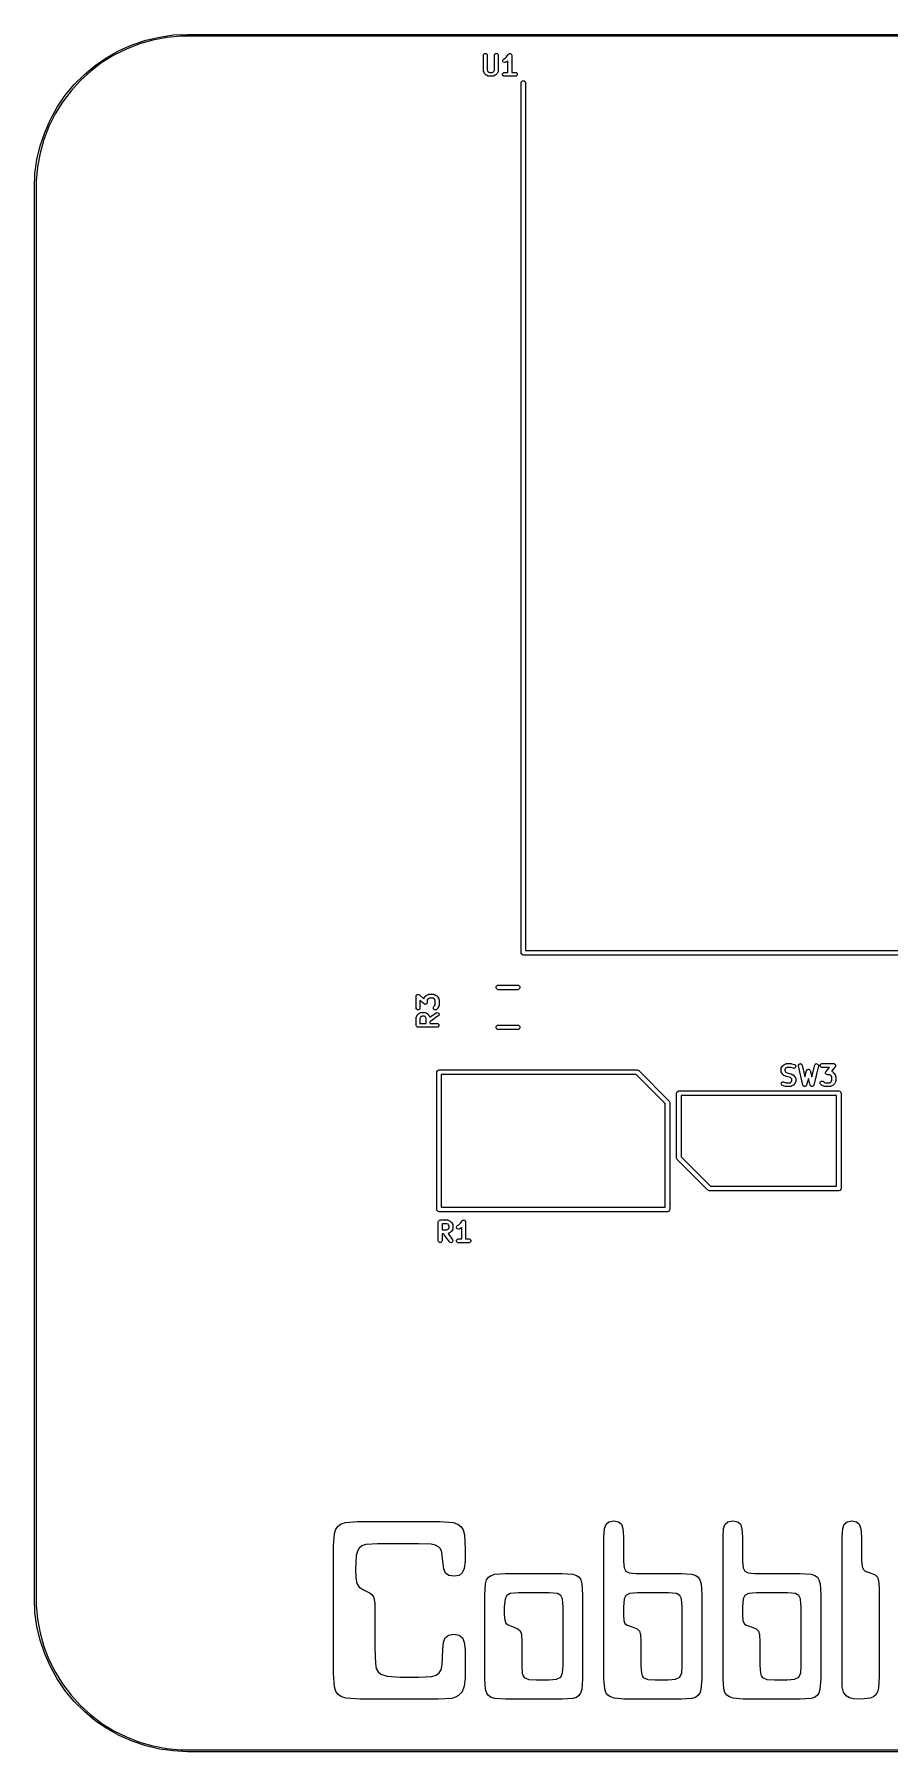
# Model space of a CAD drawing. Header units: inches. Extents: x 0.47 to 2.28, y -2.25 to -0.47.
# Drawn here: x 0.471 to 1.356, y -2.245 to -0.471 of the extents above; entities that cross this region are included whole.
import ezdxf

# ---------------------------------------------------------------- set-up
doc = ezdxf.new("R2010")
doc.units = ezdxf.units.IN
doc.header["$MEASUREMENT"] = 0
doc.layers.add('F.Silkscreen', color=41, linetype='CONTINUOUS', true_color=0xf2eda1)

msp = doc.modelspace()

# ---------------------------------------------------------------- linework, layer by layer
at = {"layer": 'F.Silkscreen', "linetype": 'CONTINUOUS'}
for p, q in [((0.5727, -0.4822), (0.5866, -0.4775)), ((0.5941, -0.4774), (0.5801, -0.4814)), ((0.5866, -0.4775), (0.6008, -0.4742)), ((0.6083, -0.4748), (0.5941, -0.4774)), ((0.6008, -0.4742), (0.6153, -0.4721)), ((0.6227, -0.4734), (0.6083, -0.4748)), ((0.6153, -0.4721), (0.6299, -0.4715)), ((0.6299, -0.4734), (0.6227, -0.4734)), ((0.6299, -0.4715), (2.126, -0.4715)), ((2.126, -0.4734), (0.6299, -0.4734)), ((0.5344, -0.5035), (0.5465, -0.4952)), ((0.5537, -0.4931), (0.5414, -0.5007)), ((0.5465, -0.4952), (0.5593, -0.4881)), ((0.5666, -0.4866), (0.5537, -0.4931)), ((0.5593, -0.4881), (0.5727, -0.4822)), ((0.5801, -0.4814), (0.5666, -0.4866)), ((0.9358, -0.4932), (0.9359, -0.4924)), ((0.9358, -0.5091), (0.9358, -0.4932)), ((0.9359, -0.4924), (0.937, -0.4913)), ((0.937, -0.4913), (0.9385, -0.4913)), ((0.9385, -0.4913), (0.9396, -0.4924)), ((0.9396, -0.4924), (0.9397, -0.4932)), ((0.9397, -0.4932), (0.9397, -0.5086)), ((0.947, -0.4932), (0.9472, -0.4924)), ((0.947, -0.5086), (0.947, -0.4932)), ((0.9472, -0.4924), (0.9483, -0.4913)), ((0.9483, -0.4913), (0.9498, -0.4913)), ((0.9498, -0.4913), (0.9508, -0.4924)), ((0.9508, -0.4924), (0.951, -0.4932)), ((0.951, -0.4932), (0.951, -0.5091)), ((0.9566, -0.497), (0.9582, -0.4962)), ((0.9582, -0.4962), (0.9597, -0.4947)), ((0.9597, -0.4947), (0.9614, -0.4921)), ((0.9614, -0.4921), (0.962, -0.4915)), ((0.962, -0.4915), (0.9622, -0.4915)), ((0.9622, -0.4915), (0.9623, -0.4913)), ((0.9623, -0.4913), (0.9629, -0.4913)), ((0.9629, -0.4913), (0.9634, -0.4912)), ((0.9634, -0.4912), (0.9636, -0.4913)), ((0.9636, -0.4913), (0.9638, -0.4913)), ((0.9638, -0.4913), (0.9642, -0.4917)), ((0.9642, -0.4917), (0.9647, -0.4921)), ((0.9647, -0.4921), (0.9647, -0.4923)), ((0.9647, -0.4923), (0.9649, -0.4924)), ((0.9649, -0.4924), (0.965, -0.4932)), ((0.965, -0.4932), (0.965, -0.5109)), ((0.5128, -0.5232), (0.5232, -0.5128)), ((0.5298, -0.5094), (0.5191, -0.5191)), ((0.5232, -0.5128), (0.5344, -0.5035)), ((0.5414, -0.5007), (0.5298, -0.5094)), ((0.9358, -0.5092), (0.9358, -0.5091)), ((0.9359, -0.5095), (0.9358, -0.5092)), ((0.9358, -0.5092), (0.9358, -0.5092)), ((0.9359, -0.5098), (0.9359, -0.5095)), ((0.936, -0.5099), (0.9359, -0.5098)), ((0.936, -0.51), (0.936, -0.5099)), ((0.9369, -0.5118), (0.936, -0.51)), ((0.9371, -0.5121), (0.9369, -0.5118)), ((0.9373, -0.5124), (0.9371, -0.5121)), ((0.9382, -0.5133), (0.9373, -0.5124)), ((0.9385, -0.5135), (0.9382, -0.5133)), ((0.9388, -0.5137), (0.9385, -0.5135)), ((0.9406, -0.5146), (0.9388, -0.5137)), ((0.9397, -0.5086), (0.9403, -0.5098)), ((0.9403, -0.5098), (0.9408, -0.5103)), ((0.9408, -0.5103), (0.942, -0.5109)), ((0.942, -0.5109), (0.9448, -0.5109)), ((0.9448, -0.5109), (0.946, -0.5103)), ((0.946, -0.5103), (0.9465, -0.5098)), ((0.948, -0.5137), (0.9461, -0.5146)), ((0.9465, -0.5098), (0.947, -0.5086)), ((0.9483, -0.5135), (0.948, -0.5137)), ((0.9485, -0.5133), (0.9483, -0.5135)), ((0.9495, -0.5124), (0.9485, -0.5133)), ((0.9496, -0.5121), (0.9495, -0.5124)), ((0.9498, -0.5118), (0.9496, -0.5121)), ((0.9508, -0.51), (0.9498, -0.5118)), ((0.9509, -0.5095), (0.9508, -0.5098)), ((0.9508, -0.5098), (0.9508, -0.5099)), ((0.9508, -0.5099), (0.9508, -0.51)), ((0.951, -0.5092), (0.9509, -0.5095)), ((0.951, -0.5091), (0.951, -0.5092)), ((0.951, -0.5092), (0.951, -0.5092)), ((0.9555, -0.4989), (0.956, -0.4975)), ((0.9562, -0.5003), (0.9555, -0.4989)), ((0.9556, -0.5121), (0.9567, -0.511)), ((0.9556, -0.5136), (0.9556, -0.5121)), ((0.9567, -0.5147), (0.9556, -0.5136)), ((0.956, -0.4975), (0.9566, -0.497)), ((0.9576, -0.5007), (0.9562, -0.5003)), ((0.9567, -0.511), (0.9574, -0.5109)), ((0.9574, -0.5109), (0.9611, -0.5109)), ((0.9583, -0.5005), (0.9576, -0.5007)), ((0.9602, -0.4996), (0.9583, -0.5005)), ((0.9604, -0.4994), (0.9602, -0.4996)), ((0.9607, -0.4992), (0.9604, -0.4994)), ((0.9611, -0.4988), (0.9607, -0.4992)), ((0.9611, -0.5109), (0.9611, -0.4988)), ((0.965, -0.5109), (0.9687, -0.5109)), ((0.9687, -0.5109), (0.9694, -0.511)), ((0.9694, -0.511), (0.9705, -0.5121)), ((0.9705, -0.5136), (0.9694, -0.5147)), ((0.9705, -0.5121), (0.9705, -0.5136)), ((0.5094, -0.5298), (0.5007, -0.5414)), ((0.5035, -0.5344), (0.5128, -0.5232)), ((0.5191, -0.5191), (0.5094, -0.5298)), ((0.9407, -0.5146), (0.9406, -0.5146)), ((0.9408, -0.5147), (0.9407, -0.5146)), ((0.9411, -0.5147), (0.9408, -0.5147)), ((0.9414, -0.5148), (0.9411, -0.5147)), ((0.9415, -0.5148), (0.9414, -0.5148)), ((0.9414, -0.5148), (0.9414, -0.5148)), ((0.9453, -0.5148), (0.9415, -0.5148)), ((0.9454, -0.5148), (0.9453, -0.5148)), ((0.9457, -0.5147), (0.9454, -0.5148)), ((0.9454, -0.5148), (0.9454, -0.5148)), ((0.946, -0.5147), (0.9457, -0.5147)), ((0.9461, -0.5146), (0.946, -0.5146)), ((0.946, -0.5146), (0.946, -0.5147)), ((0.9574, -0.5148), (0.9567, -0.5147)), ((0.9687, -0.5148), (0.9574, -0.5148)), ((0.9694, -0.5147), (0.9687, -0.5148)), ((0.9746, -0.5217), (0.9747, -0.5207)), ((0.9746, -1.4201), (0.9746, -0.5217)), ((0.9747, -0.5207), (0.976, -0.5195)), ((0.976, -0.5195), (0.9778, -0.5195)), ((0.9778, -0.5195), (0.9791, -0.5207)), ((0.9791, -0.5207), (0.9793, -0.5217)), ((0.9793, -0.5217), (0.9793, -1.4177)), ((0.4881, -0.5593), (0.4952, -0.5465)), ((0.5007, -0.5414), (0.4931, -0.5537)), ((0.4952, -0.5465), (0.5035, -0.5344)), ((0.4866, -0.5666), (0.4814, -0.5801)), ((0.4822, -0.5727), (0.4881, -0.5593)), ((0.4931, -0.5537), (0.4866, -0.5666)), ((0.4814, -0.5801), (0.4774, -0.5941)), ((0.4775, -0.5866), (0.4822, -0.5727)), ((0.4721, -0.6153), (0.4742, -0.6008)), ((0.4742, -0.6008), (0.4775, -0.5866)), ((0.4774, -0.5941), (0.4748, -0.6083)), ((0.4715, -0.6299), (0.4721, -0.6153)), ((0.4748, -0.6083), (0.4734, -0.6227)), ((0.4715, -2.0866), (0.4715, -0.6299)), ((0.4734, -0.6227), (0.4734, -0.6299)), ((0.4734, -0.6299), (0.4734, -2.0866)), ((0.9793, -1.4177), (1.7009, -1.4177)), ((0.9747, -1.421), (0.9746, -1.4201)), ((0.976, -1.4223), (0.9747, -1.421)), ((0.9769, -1.4224), (0.976, -1.4223)), ((1.7033, -1.4224), (0.9769, -1.4224)), ((0.9489, -1.4549), (0.9502, -1.4536)), ((0.9502, -1.4536), (0.9511, -1.4534)), ((0.9511, -1.4534), (0.9712, -1.4534)), ((0.9712, -1.4534), (0.9721, -1.4536)), ((0.9721, -1.4536), (0.9733, -1.4549)), ((0.8662, -1.4648), (0.8663, -1.4643)), ((0.8662, -1.477), (0.8662, -1.4648)), ((0.8663, -1.4641), (0.8668, -1.4636)), ((0.8663, -1.4642), (0.8663, -1.4641)), ((0.8663, -1.4643), (0.8663, -1.4642)), ((0.8663, -1.4642), (0.8663, -1.4642)), ((0.8668, -1.4636), (0.8673, -1.4631)), ((0.8673, -1.4631), (0.8674, -1.4631)), ((0.8674, -1.4631), (0.8674, -1.463)), ((0.8674, -1.463), (0.8681, -1.463)), ((0.8681, -1.463), (0.8688, -1.463)), ((0.8688, -1.463), (0.8689, -1.463)), ((0.8689, -1.463), (0.8689, -1.463)), ((0.8689, -1.463), (0.869, -1.4631)), ((0.869, -1.4631), (0.8695, -1.4634)), ((0.8695, -1.4634), (0.8741, -1.4674)), ((0.8744, -1.4729), (0.8701, -1.4692)), ((0.8701, -1.4692), (0.8701, -1.477)), ((0.8741, -1.4674), (0.8748, -1.4658)), ((0.8748, -1.4658), (0.875, -1.4656)), ((0.875, -1.4656), (0.8752, -1.4653)), ((0.8752, -1.4653), (0.8761, -1.4644)), ((0.8761, -1.4644), (0.8764, -1.4642)), ((0.8764, -1.4642), (0.8766, -1.464)), ((0.8766, -1.464), (0.8785, -1.4631)), ((0.8776, -1.4714), (0.8775, -1.472)), ((0.8775, -1.472), (0.8775, -1.472)), ((0.8775, -1.472), (0.8775, -1.4721)), ((0.8775, -1.4721), (0.8775, -1.4722)), ((0.8782, -1.4679), (0.8776, -1.4691)), ((0.8776, -1.4691), (0.8776, -1.4714)), ((0.8787, -1.4674), (0.8782, -1.4679)), ((0.8785, -1.4631), (0.8786, -1.4631)), ((0.8786, -1.4631), (0.8786, -1.463)), ((0.8786, -1.463), (0.879, -1.463)), ((0.8799, -1.4668), (0.8787, -1.4674)), ((0.879, -1.463), (0.8793, -1.4629)), ((0.8793, -1.4629), (0.8793, -1.4629)), ((0.8793, -1.4629), (0.8794, -1.4629)), ((0.8794, -1.4629), (0.8841, -1.4629)), ((0.8836, -1.4668), (0.8799, -1.4668)), ((0.8848, -1.4674), (0.8836, -1.4668)), ((0.8841, -1.4629), (0.8842, -1.4629)), ((0.8842, -1.4629), (0.8842, -1.4629)), ((0.8842, -1.4629), (0.8845, -1.463)), ((0.8845, -1.463), (0.8848, -1.463)), ((0.8848, -1.463), (0.8849, -1.4631)), ((0.8853, -1.4679), (0.8848, -1.4674)), ((0.8849, -1.4631), (0.885, -1.4631)), ((0.885, -1.4631), (0.8868, -1.464)), ((0.8859, -1.4691), (0.8853, -1.4679)), ((0.8859, -1.4738), (0.8859, -1.4691)), ((0.8868, -1.464), (0.8871, -1.4642)), ((0.8871, -1.4642), (0.8874, -1.4644)), ((0.8874, -1.4644), (0.8883, -1.4653)), ((0.8883, -1.4653), (0.8885, -1.4656)), ((0.8885, -1.4656), (0.8887, -1.4658)), ((0.8887, -1.4658), (0.8896, -1.4677)), ((0.8896, -1.4677), (0.8896, -1.4678)), ((0.8896, -1.4678), (0.8897, -1.4678)), ((0.8897, -1.4678), (0.8897, -1.4682)), ((0.8897, -1.4682), (0.8898, -1.4685)), ((0.8898, -1.4685), (0.8898, -1.4685)), ((0.8898, -1.4685), (0.8898, -1.4686)), ((0.8898, -1.4686), (0.8898, -1.4742)), ((0.9489, -1.4567), (0.9489, -1.4549)), ((0.9502, -1.458), (0.9489, -1.4567)), ((0.9511, -1.4582), (0.9502, -1.458)), ((0.9712, -1.4582), (0.9511, -1.4582)), ((0.9721, -1.458), (0.9712, -1.4582)), ((0.9733, -1.4567), (0.9721, -1.458)), ((0.9733, -1.4549), (0.9733, -1.4567)), ((0.8663, -1.4778), (0.8662, -1.477)), ((0.8662, -1.4872), (0.8663, -1.4869)), ((0.8662, -1.4873), (0.8662, -1.4872)), ((0.8662, -1.4872), (0.8662, -1.4872)), ((0.8662, -1.4948), (0.8662, -1.4873)), ((0.8674, -1.4789), (0.8663, -1.4778)), ((0.8663, -1.4869), (0.8663, -1.4866)), ((0.8663, -1.4866), (0.8664, -1.4866)), ((0.8664, -1.4865), (0.8673, -1.4846)), ((0.8664, -1.4866), (0.8664, -1.4865)), ((0.8673, -1.4846), (0.8675, -1.4843)), ((0.8689, -1.4789), (0.8674, -1.4789)), ((0.8675, -1.4843), (0.8677, -1.4841)), ((0.8677, -1.4841), (0.8686, -1.4831)), ((0.8686, -1.4831), (0.8689, -1.483)), ((0.87, -1.4778), (0.8689, -1.4789)), ((0.8689, -1.483), (0.8691, -1.4828)), ((0.8691, -1.4828), (0.871, -1.4818)), ((0.8701, -1.477), (0.87, -1.4778)), ((0.8707, -1.4866), (0.8701, -1.4878)), ((0.8701, -1.4878), (0.8701, -1.4929)), ((0.8712, -1.4862), (0.8707, -1.4866)), ((0.871, -1.4818), (0.8711, -1.4818)), ((0.8711, -1.4818), (0.8712, -1.4818)), ((0.8712, -1.4818), (0.8715, -1.4817)), ((0.8724, -1.4856), (0.8712, -1.4862)), ((0.8715, -1.4817), (0.8718, -1.4816)), ((0.8718, -1.4816), (0.8718, -1.4816)), ((0.8718, -1.4816), (0.8719, -1.4816)), ((0.8719, -1.4816), (0.8747, -1.4816)), ((0.8743, -1.4856), (0.8724, -1.4856)), ((0.8754, -1.4862), (0.8743, -1.4856)), ((0.8748, -1.4732), (0.8744, -1.4729)), ((0.8747, -1.4816), (0.8748, -1.4816)), ((0.8749, -1.4732), (0.8748, -1.4732)), ((0.8748, -1.4816), (0.8749, -1.4816)), ((0.875, -1.4733), (0.8749, -1.4732)), ((0.8749, -1.4732), (0.8749, -1.4732)), ((0.8749, -1.4816), (0.8752, -1.4817)), ((0.8757, -1.4732), (0.875, -1.4733)), ((0.8752, -1.4817), (0.8755, -1.4818)), ((0.8759, -1.4866), (0.8754, -1.4862)), ((0.8755, -1.4818), (0.8755, -1.4818)), ((0.8755, -1.4818), (0.8756, -1.4818)), ((0.8756, -1.4818), (0.8775, -1.4828)), ((0.8764, -1.4732), (0.8757, -1.4732)), ((0.8765, -1.4878), (0.8759, -1.4866)), ((0.8765, -1.4732), (0.8764, -1.4732)), ((0.877, -1.4727), (0.8765, -1.4732)), ((0.8765, -1.4732), (0.8765, -1.4732)), ((0.8765, -1.4929), (0.8765, -1.4878)), ((0.8775, -1.4722), (0.877, -1.4727)), ((0.8775, -1.4828), (0.8777, -1.483)), ((0.8777, -1.483), (0.878, -1.4831)), ((0.878, -1.4831), (0.8789, -1.4841)), ((0.8789, -1.4841), (0.8791, -1.4843)), ((0.8791, -1.4843), (0.8793, -1.4846)), ((0.8793, -1.4846), (0.8802, -1.4865)), ((0.8802, -1.4865), (0.8867, -1.482)), ((0.8802, -1.4865), (0.8802, -1.4865)), ((0.889, -1.4852), (0.8804, -1.4912)), ((0.8841, -1.4763), (0.8846, -1.4756)), ((0.8841, -1.4778), (0.8841, -1.4763)), ((0.8852, -1.4789), (0.8841, -1.4778)), ((0.8846, -1.4756), (0.8853, -1.4749)), ((0.8867, -1.4789), (0.8852, -1.4789)), ((0.8853, -1.4749), (0.8859, -1.4738)), ((0.8874, -1.4784), (0.8867, -1.4789)), ((0.8867, -1.482), (0.8874, -1.4817)), ((0.8883, -1.4775), (0.8874, -1.4784)), ((0.8874, -1.4817), (0.8889, -1.4819)), ((0.8885, -1.4772), (0.8883, -1.4775)), ((0.8887, -1.477), (0.8885, -1.4772)), ((0.8896, -1.4751), (0.8887, -1.477)), ((0.8889, -1.4819), (0.8898, -1.4832)), ((0.8895, -1.4847), (0.889, -1.4852)), ((0.8898, -1.4832), (0.8895, -1.4847)), ((0.8897, -1.475), (0.8896, -1.475)), ((0.8896, -1.475), (0.8896, -1.4751)), ((0.8898, -1.4744), (0.8897, -1.4747)), ((0.8897, -1.4747), (0.8897, -1.475)), ((0.8898, -1.4742), (0.8898, -1.4743)), ((0.8898, -1.4743), (0.8898, -1.4744)), ((0.8663, -1.4956), (0.8662, -1.4948)), ((0.8674, -1.4967), (0.8663, -1.4956)), ((0.8682, -1.4968), (0.8674, -1.4967)), ((0.8878, -1.4968), (0.8682, -1.4968)), ((0.8701, -1.4929), (0.8765, -1.4929)), ((0.8804, -1.4912), (0.8804, -1.4929)), ((0.8804, -1.4929), (0.8878, -1.4929)), ((0.8878, -1.4929), (0.8886, -1.493)), ((0.8886, -1.4967), (0.8878, -1.4968)), ((0.8886, -1.493), (0.8897, -1.4941)), ((0.8897, -1.4956), (0.8886, -1.4967)), ((0.8897, -1.4941), (0.8897, -1.4956)), ((0.9489, -1.496), (0.9502, -1.4948)), ((0.9489, -1.4979), (0.9489, -1.496)), ((0.9502, -1.4991), (0.9489, -1.4979)), ((0.9502, -1.4948), (0.9511, -1.4946)), ((0.9511, -1.4993), (0.9502, -1.4991)), ((0.9511, -1.4946), (0.9712, -1.4946)), ((0.9712, -1.4993), (0.9511, -1.4993)), ((0.9712, -1.4946), (0.9721, -1.4948)), ((0.9721, -1.4991), (0.9712, -1.4993)), ((0.9721, -1.4948), (0.9733, -1.496)), ((0.9733, -1.4979), (0.9721, -1.4991)), ((0.9733, -1.496), (0.9733, -1.4979)), ((0.8874, -1.5433), (0.8876, -1.5424)), ((0.8876, -1.5424), (0.8889, -1.5411)), ((0.8889, -1.5411), (0.8898, -1.5409)), ((0.8898, -1.5409), (1.0945, -1.5409)), ((1.0945, -1.5409), (1.0954, -1.5411)), ((1.0954, -1.5411), (1.0962, -1.5416)), ((1.0962, -1.5416), (1.1277, -1.5731)), ((1.2434, -1.5401), (1.2435, -1.5398)), ((1.2434, -1.5402), (1.2435, -1.5401)), ((1.2435, -1.5401), (1.2434, -1.5401)), ((1.2434, -1.5421), (1.2434, -1.5402)), ((1.2435, -1.5422), (1.2434, -1.5421)), ((1.2435, -1.5425), (1.2434, -1.5422)), ((1.2434, -1.5422), (1.2435, -1.5422)), ((1.2435, -1.5398), (1.2436, -1.5395)), ((1.2436, -1.5428), (1.2435, -1.5425)), ((1.2436, -1.5393), (1.2446, -1.5375)), ((1.2436, -1.5394), (1.2436, -1.5393)), ((1.2436, -1.5395), (1.2436, -1.5394)), ((1.2436, -1.5429), (1.2436, -1.5428)), ((1.2436, -1.543), (1.2436, -1.5429)), ((1.2446, -1.5448), (1.2436, -1.543)), ((1.2446, -1.5375), (1.2448, -1.5372)), ((1.2448, -1.5372), (1.245, -1.5369)), ((1.245, -1.5369), (1.2459, -1.536)), ((1.2459, -1.536), (1.2462, -1.5358)), ((1.2462, -1.5358), (1.2464, -1.5356)), ((1.2464, -1.5356), (1.2483, -1.5347)), ((1.248, -1.5395), (1.2474, -1.5407)), ((1.2474, -1.5407), (1.2474, -1.5416)), ((1.2474, -1.5416), (1.248, -1.5428)), ((1.2484, -1.539), (1.248, -1.5395)), ((1.248, -1.5428), (1.2484, -1.5433)), ((1.2483, -1.5347), (1.2484, -1.5347)), ((1.2484, -1.5347), (1.2484, -1.5346)), ((1.2484, -1.5346), (1.2487, -1.5346)), ((1.2496, -1.5384), (1.2484, -1.539)), ((1.2487, -1.5346), (1.249, -1.5345)), ((1.249, -1.5345), (1.2491, -1.5345)), ((1.2491, -1.5345), (1.2492, -1.5345)), ((1.2492, -1.5345), (1.2538, -1.5345)), ((1.2535, -1.5384), (1.2496, -1.5384)), ((1.256, -1.5393), (1.2535, -1.5384)), ((1.2538, -1.5345), (1.2542, -1.5346)), ((1.2542, -1.5346), (1.2545, -1.5346)), ((1.2545, -1.5346), (1.2573, -1.5355)), ((1.2568, -1.5394), (1.256, -1.5393)), ((1.2581, -1.5387), (1.2568, -1.5394)), ((1.2573, -1.5355), (1.2579, -1.5359)), ((1.2579, -1.5359), (1.2586, -1.5373)), ((1.2586, -1.5373), (1.2581, -1.5387)), ((1.2613, -1.5361), (1.2621, -1.5349)), ((1.2613, -1.5369), (1.2613, -1.5361)), ((1.266, -1.5566), (1.2613, -1.5369)), ((1.2621, -1.5349), (1.2635, -1.5345)), ((1.2635, -1.5345), (1.2648, -1.5353)), ((1.2648, -1.5353), (1.2651, -1.536)), ((1.2651, -1.536), (1.268, -1.5481)), ((1.268, -1.5481), (1.2698, -1.5416)), ((1.2698, -1.5416), (1.2701, -1.5409)), ((1.2701, -1.5409), (1.2703, -1.5408)), ((1.2703, -1.5408), (1.2705, -1.5405)), ((1.2705, -1.5405), (1.271, -1.5404)), ((1.271, -1.5404), (1.2714, -1.5401)), ((1.2714, -1.5401), (1.2717, -1.5402)), ((1.2717, -1.5402), (1.2719, -1.5401)), ((1.2719, -1.5401), (1.2724, -1.5404)), ((1.2724, -1.5404), (1.2729, -1.5405)), ((1.2729, -1.5405), (1.273, -1.5408)), ((1.273, -1.5408), (1.2732, -1.5409)), ((1.2732, -1.5409), (1.2736, -1.5416)), ((1.2736, -1.5416), (1.2753, -1.5481)), ((1.2753, -1.5481), (1.2782, -1.536)), ((1.282, -1.5369), (1.2773, -1.5566)), ((1.2782, -1.536), (1.2785, -1.5353)), ((1.2785, -1.5353), (1.2798, -1.5345)), ((1.2798, -1.5345), (1.2812, -1.5349)), ((1.2812, -1.5349), (1.282, -1.5361)), ((1.282, -1.5361), (1.282, -1.5369)), ((1.2839, -1.5357), (1.285, -1.5346)), ((1.2839, -1.5372), (1.2839, -1.5357)), ((1.285, -1.5383), (1.2839, -1.5372)), ((1.285, -1.5346), (1.2857, -1.5345)), ((1.2857, -1.5384), (1.285, -1.5383)), ((1.2857, -1.5345), (1.2979, -1.5345)), ((1.2936, -1.5384), (1.2857, -1.5384)), ((1.2896, -1.5431), (1.2899, -1.5427)), ((1.2899, -1.5427), (1.2936, -1.5384)), ((1.2994, -1.5378), (1.2954, -1.5424)), ((1.2954, -1.5424), (1.2969, -1.5431)), ((1.2979, -1.5345), (1.2984, -1.5346)), ((1.2984, -1.5346), (1.2985, -1.5346)), ((1.2985, -1.5346), (1.2986, -1.5346)), ((1.2986, -1.5346), (1.2987, -1.5346)), ((1.2987, -1.5346), (1.2991, -1.5351)), ((1.2991, -1.5351), (1.2997, -1.5356)), ((1.2997, -1.5373), (1.2994, -1.5378)), ((1.2997, -1.5356), (1.2997, -1.5357)), ((1.2997, -1.5357), (1.2997, -1.5357)), ((1.2997, -1.5357), (1.2997, -1.5364)), ((1.2997, -1.5364), (1.2998, -1.5371)), ((1.2998, -1.5371), (1.2997, -1.5372)), ((1.2997, -1.5372), (1.2997, -1.5372)), ((1.2997, -1.5372), (1.2997, -1.5373)), ((0.8874, -1.685), (0.8874, -1.5433)), ((0.8921, -1.5457), (0.8921, -1.6827)), ((1.0935, -1.5457), (0.8921, -1.5457)), ((1.1236, -1.5758), (1.0935, -1.5457)), ((1.2434, -1.5553), (1.2439, -1.5539)), ((1.2441, -1.5567), (1.2434, -1.5553)), ((1.2439, -1.5539), (1.2453, -1.5532)), ((1.2448, -1.5571), (1.2441, -1.5567)), ((1.2448, -1.5451), (1.2446, -1.5448)), ((1.245, -1.5454), (1.2448, -1.5451)), ((1.2476, -1.558), (1.2448, -1.5571)), ((1.2459, -1.5463), (1.245, -1.5454)), ((1.2453, -1.5532), (1.246, -1.5533)), ((1.2462, -1.5465), (1.2459, -1.5463)), ((1.246, -1.5533), (1.2485, -1.5542)), ((1.2464, -1.5467), (1.2462, -1.5465)), ((1.2483, -1.5476), (1.2464, -1.5467)), ((1.2479, -1.5581), (1.2476, -1.558)), ((1.2482, -1.5581), (1.2479, -1.5581)), ((1.2529, -1.5581), (1.2482, -1.5581)), ((1.2485, -1.5477), (1.2483, -1.5476)), ((1.2484, -1.5433), (1.2498, -1.544)), ((1.2487, -1.5477), (1.2485, -1.5477)), ((1.2485, -1.5542), (1.2524, -1.5542)), ((1.2522, -1.5486), (1.2487, -1.5477)), ((1.2498, -1.544), (1.2534, -1.5449)), ((1.2536, -1.5493), (1.2522, -1.5486)), ((1.2524, -1.5542), (1.2536, -1.5536)), ((1.253, -1.5581), (1.2529, -1.5581)), ((1.2533, -1.558), (1.253, -1.5581)), ((1.253, -1.5581), (1.253, -1.5581)), ((1.2537, -1.558), (1.2533, -1.558)), ((1.2534, -1.5449), (1.2536, -1.545)), ((1.2536, -1.545), (1.2538, -1.545)), ((1.2541, -1.5498), (1.2536, -1.5493)), ((1.2536, -1.5536), (1.2541, -1.5531)), ((1.2538, -1.5579), (1.2537, -1.5579)), ((1.2537, -1.5579), (1.2537, -1.558)), ((1.2538, -1.545), (1.2557, -1.5459)), ((1.2557, -1.557), (1.2538, -1.5579)), ((1.2547, -1.551), (1.2541, -1.5498)), ((1.2541, -1.5531), (1.2547, -1.5519)), ((1.2547, -1.5519), (1.2547, -1.551)), ((1.2557, -1.5459), (1.2559, -1.5461)), ((1.2559, -1.5568), (1.2557, -1.557)), ((1.2559, -1.5461), (1.2562, -1.5463)), ((1.2562, -1.5566), (1.2559, -1.5568)), ((1.2562, -1.5463), (1.2571, -1.5473)), ((1.2571, -1.5557), (1.2562, -1.5566)), ((1.2571, -1.5473), (1.2573, -1.5475)), ((1.2573, -1.5554), (1.2571, -1.5557)), ((1.2573, -1.5475), (1.2575, -1.5478)), ((1.2575, -1.5552), (1.2573, -1.5554)), ((1.2575, -1.5478), (1.2584, -1.5496)), ((1.2584, -1.5533), (1.2575, -1.5552)), ((1.2584, -1.5496), (1.2584, -1.5497)), ((1.2584, -1.5497), (1.2585, -1.5498)), ((1.2585, -1.5531), (1.2584, -1.5532)), ((1.2584, -1.5532), (1.2584, -1.5533)), ((1.2585, -1.5498), (1.2585, -1.5501)), ((1.2585, -1.5501), (1.2586, -1.5504)), ((1.2586, -1.5525), (1.2585, -1.5528)), ((1.2585, -1.5528), (1.2585, -1.5531)), ((1.2586, -1.5504), (1.2586, -1.5504)), ((1.2586, -1.5504), (1.2586, -1.5505)), ((1.2586, -1.5505), (1.2586, -1.5524)), ((1.2586, -1.5524), (1.2586, -1.5525)), ((1.2586, -1.5525), (1.2586, -1.5525)), ((1.2663, -1.5573), (1.266, -1.5566)), ((1.2666, -1.5575), (1.2663, -1.5573)), ((1.2667, -1.5577), (1.2666, -1.5575)), ((1.2672, -1.5578), (1.2667, -1.5577)), ((1.2676, -1.5581), (1.2672, -1.5578)), ((1.2679, -1.558), (1.2676, -1.5581)), ((1.2682, -1.5581), (1.2679, -1.558)), ((1.2686, -1.5579), (1.2682, -1.5581)), ((1.2691, -1.5577), (1.2686, -1.5579)), ((1.2692, -1.5575), (1.2691, -1.5577)), ((1.2695, -1.5573), (1.2692, -1.5575)), ((1.2698, -1.5567), (1.2695, -1.5573)), ((1.2717, -1.5497), (1.2698, -1.5567)), ((1.2735, -1.5567), (1.2717, -1.5497)), ((1.2738, -1.5573), (1.2735, -1.5567)), ((1.2741, -1.5575), (1.2738, -1.5573)), ((1.2742, -1.5577), (1.2741, -1.5575)), ((1.2747, -1.5579), (1.2742, -1.5577)), ((1.2751, -1.5581), (1.2747, -1.5579)), ((1.2754, -1.558), (1.2751, -1.5581)), ((1.2757, -1.5581), (1.2754, -1.558)), ((1.2761, -1.5578), (1.2757, -1.5581)), ((1.2766, -1.5577), (1.2761, -1.5578)), ((1.2767, -1.5575), (1.2766, -1.5577)), ((1.277, -1.5573), (1.2767, -1.5575)), ((1.2773, -1.5566), (1.277, -1.5573)), ((1.2839, -1.5535), (1.285, -1.5525)), ((1.2839, -1.555), (1.2839, -1.5535)), ((1.2843, -1.5557), (1.2839, -1.555)), ((1.2853, -1.5566), (1.2843, -1.5557)), ((1.285, -1.5525), (1.2865, -1.5525)), ((1.2855, -1.5568), (1.2853, -1.5566)), ((1.2858, -1.557), (1.2855, -1.5568)), ((1.2876, -1.5579), (1.2858, -1.557)), ((1.2865, -1.5525), (1.2871, -1.5529)), ((1.2871, -1.5529), (1.2878, -1.5536)), ((1.2877, -1.5579), (1.2876, -1.5579)), ((1.2878, -1.558), (1.2877, -1.5579)), ((1.2878, -1.5536), (1.289, -1.5542)), ((1.2881, -1.558), (1.2878, -1.558)), ((1.2884, -1.5581), (1.2881, -1.558)), ((1.2885, -1.5581), (1.2884, -1.5581)), ((1.2884, -1.5581), (1.2884, -1.5581)), ((1.2942, -1.5581), (1.2885, -1.5581)), ((1.289, -1.5542), (1.2937, -1.5542)), ((1.2895, -1.5432), (1.2896, -1.5431)), ((1.2895, -1.5433), (1.2895, -1.5432)), ((1.2895, -1.5432), (1.2895, -1.5432)), ((1.2895, -1.544), (1.2895, -1.5433)), ((1.2895, -1.5447), (1.2895, -1.544)), ((1.2896, -1.5448), (1.2895, -1.5447)), ((1.2901, -1.5453), (1.2896, -1.5448)), ((1.2896, -1.5448), (1.2896, -1.5448)), ((1.2906, -1.5458), (1.2901, -1.5453)), ((1.2907, -1.5458), (1.2906, -1.5458)), ((1.2908, -1.5458), (1.2907, -1.5458)), ((1.2907, -1.5458), (1.2907, -1.5458)), ((1.2913, -1.5459), (1.2908, -1.5458)), ((1.2937, -1.5459), (1.2913, -1.5459)), ((1.2949, -1.5465), (1.2937, -1.5459)), ((1.2937, -1.5542), (1.2949, -1.5536)), ((1.2943, -1.5581), (1.2942, -1.5581)), ((1.2942, -1.5581), (1.2942, -1.5581)), ((1.2946, -1.558), (1.2943, -1.5581)), ((1.2949, -1.558), (1.2946, -1.558)), ((1.2953, -1.547), (1.2949, -1.5465)), ((1.2949, -1.5536), (1.2953, -1.5531)), ((1.295, -1.5579), (1.2949, -1.5579)), ((1.2949, -1.5579), (1.2949, -1.558)), ((1.2969, -1.557), (1.295, -1.5579)), ((1.2959, -1.5482), (1.2953, -1.547)), ((1.2953, -1.5531), (1.2959, -1.5519)), ((1.2959, -1.5519), (1.2959, -1.5482)), ((1.2969, -1.5431), (1.2972, -1.5433)), ((1.2972, -1.5568), (1.2969, -1.557)), ((1.2972, -1.5433), (1.2974, -1.5435)), ((1.2974, -1.5566), (1.2972, -1.5568)), ((1.2974, -1.5435), (1.2984, -1.5444)), ((1.2984, -1.5557), (1.2974, -1.5566)), ((1.2984, -1.5444), (1.2985, -1.5447)), ((1.2985, -1.5554), (1.2984, -1.5557)), ((1.2985, -1.5447), (1.2987, -1.545)), ((1.2987, -1.5552), (1.2985, -1.5554)), ((1.2987, -1.545), (1.2997, -1.5468)), ((1.2997, -1.5533), (1.2987, -1.5552)), ((1.2997, -1.5468), (1.2997, -1.5469)), ((1.2997, -1.5469), (1.2997, -1.547)), ((1.2997, -1.547), (1.2998, -1.5473)), ((1.2998, -1.5528), (1.2997, -1.5531)), ((1.2997, -1.5531), (1.2997, -1.5532)), ((1.2997, -1.5532), (1.2997, -1.5533)), ((1.2998, -1.5473), (1.2999, -1.5476)), ((1.2999, -1.5476), (1.2998, -1.5476)), ((1.2998, -1.5476), (1.2999, -1.5477)), ((1.2999, -1.5524), (1.2998, -1.5525)), ((1.2998, -1.5525), (1.2999, -1.5525)), ((1.2999, -1.5525), (1.2998, -1.5528)), ((1.2999, -1.5477), (1.2999, -1.5524)), ((1.1236, -1.6827), (1.1236, -1.5758)), ((1.1277, -1.5731), (1.1282, -1.5739)), ((1.1282, -1.5739), (1.1283, -1.5748)), ((1.1283, -1.5748), (1.1283, -1.685)), ((1.1354, -1.565), (1.1356, -1.5641)), ((1.1354, -1.6319), (1.1354, -1.565)), ((1.1356, -1.5641), (1.1369, -1.5628)), ((1.1369, -1.5628), (1.1378, -1.5626)), ((1.1378, -1.5626), (1.3031, -1.5626)), ((1.1402, -1.5673), (1.1402, -1.6309)), ((1.3008, -1.5673), (1.1402, -1.5673)), ((1.3008, -1.661), (1.3008, -1.5673)), ((1.3031, -1.5626), (1.3041, -1.5628)), ((1.3041, -1.5628), (1.3053, -1.5641)), ((1.3053, -1.5641), (1.3055, -1.565)), ((1.3055, -1.565), (1.3055, -1.6634)), ((1.1402, -1.6309), (1.1703, -1.661)), ((1.1356, -1.6328), (1.1354, -1.6319)), ((1.1361, -1.6336), (1.1356, -1.6328)), ((1.1676, -1.6651), (1.1361, -1.6336)), ((1.1684, -1.6656), (1.1676, -1.6651)), ((1.1693, -1.6657), (1.1684, -1.6656)), ((1.3031, -1.6657), (1.1693, -1.6657)), ((1.1703, -1.661), (1.3008, -1.661)), ((1.3041, -1.6656), (1.3031, -1.6657)), ((1.3053, -1.6643), (1.3041, -1.6656)), ((1.3055, -1.6634), (1.3053, -1.6643)), ((0.8921, -1.6827), (1.1236, -1.6827)), ((0.8876, -1.6859), (0.8874, -1.685)), ((0.8889, -1.6872), (0.8876, -1.6859)), ((0.8898, -1.6874), (0.8889, -1.6872)), ((0.889, -1.6979), (0.8892, -1.6971)), ((0.889, -1.7176), (0.889, -1.6979)), ((0.8892, -1.6971), (0.8902, -1.6961)), ((1.126, -1.6874), (0.8898, -1.6874)), ((0.8902, -1.6961), (0.891, -1.6959)), ((0.891, -1.6959), (0.8985, -1.6959)), ((0.898, -1.6998), (0.893, -1.6998)), ((0.893, -1.6998), (0.893, -1.7062)), ((0.8992, -1.7004), (0.898, -1.6998)), ((0.8985, -1.6959), (0.8986, -1.6959)), ((0.8986, -1.6959), (0.8986, -1.6959)), ((0.8986, -1.6959), (0.8989, -1.696)), ((0.8989, -1.696), (0.8992, -1.6961)), ((0.8992, -1.6961), (0.8993, -1.6961)), ((0.8997, -1.7009), (0.8992, -1.7004)), ((0.8993, -1.6961), (0.8994, -1.6961)), ((0.8994, -1.6961), (0.9012, -1.6971)), ((0.9003, -1.7021), (0.8997, -1.7009)), ((0.9003, -1.704), (0.9003, -1.7021)), ((0.9012, -1.6971), (0.9015, -1.6972)), ((0.9015, -1.6972), (0.9017, -1.6974)), ((0.9017, -1.6974), (0.9027, -1.6984)), ((0.9027, -1.6984), (0.9029, -1.6986)), ((0.9029, -1.6986), (0.9031, -1.6989)), ((0.9031, -1.6989), (0.904, -1.7007)), ((0.904, -1.7007), (0.904, -1.7008)), ((0.904, -1.7008), (0.904, -1.7009)), ((0.904, -1.7009), (0.9041, -1.7012)), ((0.9041, -1.7012), (0.9042, -1.7015)), ((0.9042, -1.7015), (0.9042, -1.7015)), ((0.9042, -1.7015), (0.9042, -1.7016)), ((0.9042, -1.7016), (0.9042, -1.7044)), ((0.9078, -1.7036), (0.9082, -1.7022)), ((0.9082, -1.7022), (0.9088, -1.7017)), ((0.9088, -1.7017), (0.9104, -1.7009)), ((0.9104, -1.7009), (0.9119, -1.6994)), ((0.9119, -1.6994), (0.9137, -1.6968)), ((0.9137, -1.6968), (0.9143, -1.6962)), ((0.9143, -1.6962), (0.9145, -1.6962)), ((0.9145, -1.6962), (0.9146, -1.6961)), ((0.9146, -1.6961), (0.9152, -1.6961)), ((0.9152, -1.6961), (0.9157, -1.6959)), ((0.9157, -1.6959), (0.9159, -1.6961)), ((0.9159, -1.6961), (0.9161, -1.6961)), ((0.9161, -1.6961), (0.9165, -1.6965)), ((0.9165, -1.6965), (0.917, -1.6968)), ((0.917, -1.6968), (0.917, -1.697)), ((0.917, -1.697), (0.9172, -1.6971)), ((0.9172, -1.6971), (0.9173, -1.6979)), ((0.9173, -1.6979), (0.9173, -1.7156)), ((1.1269, -1.6872), (1.126, -1.6874)), ((1.1282, -1.6859), (1.1269, -1.6872)), ((1.1283, -1.685), (1.1282, -1.6859)), ((0.8892, -1.7183), (0.889, -1.7176)), ((0.8902, -1.7194), (0.8892, -1.7183)), ((0.8917, -1.7194), (0.8902, -1.7194)), ((0.8928, -1.7183), (0.8917, -1.7194)), ((0.893, -1.7176), (0.8928, -1.7183)), ((0.893, -1.7062), (0.898, -1.7062)), ((0.8946, -1.7102), (0.893, -1.7102)), ((0.893, -1.7102), (0.893, -1.7176)), ((0.9006, -1.7187), (0.8946, -1.7102)), ((0.898, -1.7062), (0.8992, -1.7056)), ((0.8992, -1.7056), (0.8997, -1.7051)), ((0.8994, -1.71), (0.8993, -1.71)), ((0.8993, -1.71), (0.9038, -1.7164)), ((0.9012, -1.709), (0.8994, -1.71)), ((0.8997, -1.7051), (0.9003, -1.704)), ((0.9012, -1.7192), (0.9006, -1.7187)), ((0.9015, -1.7088), (0.9012, -1.709)), ((0.9027, -1.7195), (0.9012, -1.7192)), ((0.9017, -1.7086), (0.9015, -1.7088)), ((0.9027, -1.7077), (0.9017, -1.7086)), ((0.9029, -1.7074), (0.9027, -1.7077)), ((0.9039, -1.7186), (0.9027, -1.7195)), ((0.9031, -1.7072), (0.9029, -1.7074)), ((0.904, -1.7053), (0.9031, -1.7072)), ((0.9038, -1.7164), (0.9042, -1.7171)), ((0.9042, -1.7171), (0.9039, -1.7186)), ((0.9041, -1.7049), (0.904, -1.7052)), ((0.904, -1.7052), (0.904, -1.7052)), ((0.904, -1.7052), (0.904, -1.7053)), ((0.9042, -1.7046), (0.9041, -1.7049)), ((0.9042, -1.7044), (0.9042, -1.7045)), ((0.9042, -1.7045), (0.9042, -1.7046)), ((0.9084, -1.705), (0.9078, -1.7036)), ((0.9079, -1.7168), (0.909, -1.7157)), ((0.9079, -1.7183), (0.9079, -1.7168)), ((0.909, -1.7194), (0.9079, -1.7183)), ((0.9099, -1.7055), (0.9084, -1.705)), ((0.909, -1.7157), (0.9097, -1.7156)), ((0.9097, -1.7195), (0.909, -1.7194)), ((0.9097, -1.7156), (0.9134, -1.7156)), ((0.921, -1.7195), (0.9097, -1.7195)), ((0.9106, -1.7053), (0.9099, -1.7055)), ((0.9125, -1.7043), (0.9106, -1.7053)), ((0.9127, -1.7041), (0.9125, -1.7043)), ((0.913, -1.704), (0.9127, -1.7041)), ((0.9134, -1.7036), (0.913, -1.704)), ((0.9134, -1.7156), (0.9134, -1.7036)), ((0.9173, -1.7156), (0.921, -1.7156)), ((0.921, -1.7156), (0.9217, -1.7157)), ((0.9217, -1.7194), (0.921, -1.7195)), ((0.9217, -1.7157), (0.9228, -1.7168)), ((0.9228, -1.7183), (0.9217, -1.7194)), ((0.9228, -1.7168), (0.9228, -1.7183)), ((0.7807, -2.032), (0.7818, -2.0198)), ((0.7818, -2.0198), (0.7833, -2.0154)), ((0.7833, -2.0154), (0.7856, -2.0122)), ((0.7856, -2.0122), (0.7888, -2.0099)), ((0.7888, -2.0099), (0.7933, -2.0084)), ((0.7933, -2.0084), (0.8057, -2.0073)), ((0.8057, -2.0073), (0.8908, -2.0073)), ((0.8908, -2.0073), (0.9043, -2.0084)), ((0.9043, -2.0084), (0.9091, -2.01)), ((0.9091, -2.01), (0.9124, -2.0125)), ((0.9124, -2.0125), (0.9147, -2.016)), ((0.9147, -2.016), (0.9161, -2.021)), ((0.9161, -2.021), (0.917, -2.0356)), ((1.0603, -2.0235), (1.061, -2.0147)), ((1.061, -2.0147), (1.0625, -2.0103)), ((1.0625, -2.0103), (1.0654, -2.0077)), ((1.0654, -2.0077), (1.0705, -2.0067)), ((1.0705, -2.0067), (1.0755, -2.0077)), ((1.0755, -2.0077), (1.0783, -2.0103)), ((1.0783, -2.0103), (1.0797, -2.0147)), ((1.0797, -2.0147), (1.0804, -2.0235)), ((1.1834, -2.0235), (1.184, -2.0147)), ((1.184, -2.0147), (1.1856, -2.0103)), ((1.1856, -2.0103), (1.1885, -2.0077)), ((1.1885, -2.0077), (1.1936, -2.0067)), ((1.1936, -2.0067), (1.1986, -2.0077)), ((1.1986, -2.0077), (1.2014, -2.0103)), ((1.2014, -2.0103), (1.2028, -2.0147)), ((1.2028, -2.0147), (1.2035, -2.0235)), ((1.3064, -2.0235), (1.3071, -2.0147)), ((1.3071, -2.0147), (1.3086, -2.0103)), ((1.3086, -2.0103), (1.3116, -2.0077)), ((1.3116, -2.0077), (1.3166, -2.0067)), ((1.3166, -2.0067), (1.3215, -2.0077)), ((1.3215, -2.0077), (1.3243, -2.0103)), ((1.3243, -2.0103), (1.3259, -2.0147)), ((1.3259, -2.0147), (1.3266, -2.0235)), ((0.7807, -2.1645), (0.7807, -2.032)), ((0.8054, -2.038), (0.8042, -2.0426)), ((0.8072, -2.0348), (0.8054, -2.038)), ((0.81, -2.0326), (0.8072, -2.0348)), ((0.8141, -2.0312), (0.81, -2.0326)), ((0.8261, -2.0304), (0.8141, -2.0312)), ((0.8685, -2.0304), (0.8261, -2.0304)), ((0.8817, -2.0309), (0.8685, -2.0304)), ((0.8863, -2.0319), (0.8817, -2.0309)), ((0.8893, -2.0334), (0.8863, -2.0319)), ((0.8914, -2.0357), (0.8893, -2.0334)), ((0.8927, -2.0389), (0.8914, -2.0357)), ((0.8939, -2.0486), (0.8927, -2.0389)), ((0.917, -2.0356), (0.9167, -2.0483)), ((1.0603, -2.0957), (1.0603, -2.0235)), ((1.0804, -2.0235), (1.0804, -2.0486)), ((1.1834, -2.0957), (1.1834, -2.0235)), ((1.2035, -2.0235), (1.2035, -2.0486)), ((1.3064, -2.1675), (1.3064, -2.0235)), ((1.3266, -2.0235), (1.3266, -2.0477)), ((0.8042, -2.0426), (0.8035, -2.0563)), ((0.8035, -2.0563), (0.8038, -2.0656)), ((0.8948, -2.0564), (0.8939, -2.0486)), ((0.8966, -2.0606), (0.8948, -2.0564)), ((0.9159, -2.0559), (0.9139, -2.0603)), ((0.9167, -2.0483), (0.9159, -2.0559)), ((1.0804, -2.0486), (1.0812, -2.0553)), ((1.0812, -2.0553), (1.083, -2.0586)), ((1.2035, -2.0486), (1.2043, -2.0553)), ((1.2043, -2.0553), (1.2061, -2.0586)), ((1.3266, -2.0477), (1.3271, -2.0538)), ((1.3271, -2.0538), (1.3282, -2.0567)), ((1.3282, -2.0567), (1.3305, -2.0586)), ((0.8038, -2.0656), (0.8049, -2.0714)), ((0.8049, -2.0714), (0.8074, -2.0751)), ((0.8998, -2.063), (0.8966, -2.0606)), ((0.9054, -2.064), (0.8998, -2.063)), ((0.9106, -2.063), (0.9054, -2.064)), ((0.9139, -2.0603), (0.9106, -2.063)), ((0.9372, -2.083), (0.9379, -2.0716)), ((0.9379, -2.0716), (0.939, -2.0677)), ((0.939, -2.0677), (0.9409, -2.065)), ((0.9409, -2.065), (0.9436, -2.0631)), ((0.9436, -2.0631), (0.9474, -2.0619)), ((0.9474, -2.0619), (0.9584, -2.0612)), ((0.9584, -2.0612), (1.0171, -2.0612)), ((1.0171, -2.0612), (1.0282, -2.0619)), ((1.0282, -2.0619), (1.0321, -2.0631)), ((1.0321, -2.0631), (1.0347, -2.065)), ((1.0347, -2.065), (1.0365, -2.0677)), ((1.0365, -2.0677), (1.0376, -2.0716)), ((1.0376, -2.0716), (1.0383, -2.083)), ((1.083, -2.0586), (1.0864, -2.0604)), ((1.0864, -2.0604), (1.0933, -2.0612)), ((1.0933, -2.0612), (1.1402, -2.0612)), ((1.1402, -2.0612), (1.1513, -2.0619)), ((1.1513, -2.0619), (1.1552, -2.0631)), ((1.1552, -2.0631), (1.1578, -2.065)), ((1.1578, -2.065), (1.1595, -2.0677)), ((1.1595, -2.0677), (1.1607, -2.0716)), ((1.1607, -2.0716), (1.1614, -2.0827)), ((1.2061, -2.0586), (1.2095, -2.0604)), ((1.2095, -2.0604), (1.2164, -2.0612)), ((1.2164, -2.0612), (1.2632, -2.0612)), ((1.2632, -2.0612), (1.2744, -2.0619)), ((1.2744, -2.0619), (1.2783, -2.0631)), ((1.2783, -2.0631), (1.2809, -2.065)), ((1.2809, -2.065), (1.2826, -2.0677)), ((1.2826, -2.0677), (1.2838, -2.0716)), ((1.2838, -2.0716), (1.2844, -2.0827)), ((1.3305, -2.0586), (1.3356, -2.0604)), ((1.3356, -2.0604), (1.3407, -2.0625)), ((1.3407, -2.0625), (1.3431, -2.0648)), ((1.3431, -2.0648), (1.3442, -2.0683)), ((1.3442, -2.0683), (1.3447, -2.0758)), ((0.4721, -2.1012), (0.4715, -2.0866)), ((0.4734, -2.0866), (0.4734, -2.0938)), ((0.8074, -2.0751), (0.8118, -2.0778)), ((0.8118, -2.0778), (0.8187, -2.0813)), ((0.8187, -2.0813), (0.8208, -2.083)), ((0.8208, -2.083), (0.8222, -2.0851)), ((0.8222, -2.0851), (0.8235, -2.0914)), ((0.8235, -2.0914), (0.8236, -2.1028)), ((0.9372, -2.0957), (0.9372, -2.083)), ((0.9581, -2.0872), (0.9573, -2.0957)), ((0.9599, -2.0837), (0.9581, -2.0872)), ((0.9635, -2.0819), (0.9599, -2.0837)), ((0.9719, -2.0811), (0.9635, -2.0819)), ((1.0038, -2.0811), (0.9719, -2.0811)), ((1.0122, -2.0819), (1.0038, -2.0811)), ((1.0157, -2.0837), (1.0122, -2.0819)), ((1.0174, -2.0872), (1.0157, -2.0837)), ((1.0182, -2.0957), (1.0174, -2.0872)), ((1.0383, -2.083), (1.0383, -2.1697)), ((1.0812, -2.0872), (1.0804, -2.0957)), ((1.083, -2.0837), (1.0812, -2.0872)), ((1.0866, -2.0819), (1.083, -2.0837)), ((1.095, -2.0811), (1.0866, -2.0819)), ((1.1269, -2.0811), (1.095, -2.0811)), ((1.1353, -2.0819), (1.1269, -2.0811)), ((1.1388, -2.0837), (1.1353, -2.0819)), ((1.1405, -2.0872), (1.1388, -2.0837)), ((1.1413, -2.0957), (1.1405, -2.0872)), ((1.1614, -2.0827), (1.1614, -2.1697)), ((1.2043, -2.0872), (1.2035, -2.0957)), ((1.2061, -2.0837), (1.2043, -2.0872)), ((1.2097, -2.0819), (1.2061, -2.0837)), ((1.2181, -2.0811), (1.2097, -2.0819)), ((1.25, -2.0811), (1.2181, -2.0811)), ((1.2584, -2.0819), (1.25, -2.0811)), ((1.2619, -2.0837), (1.2584, -2.0819)), ((1.2635, -2.0872), (1.2619, -2.0837)), ((1.2643, -2.0957), (1.2635, -2.0872)), ((1.2844, -2.0827), (1.2844, -2.1697)), ((1.3447, -2.0758), (1.3447, -2.1675)), ((0.4742, -2.1157), (0.4721, -2.1012)), ((0.4734, -2.0938), (0.4748, -2.1083)), ((0.4748, -2.1083), (0.4774, -2.1225)), ((0.8236, -2.1028), (0.8236, -2.1372)), ((0.9372, -2.1697), (0.9372, -2.0957)), ((0.9573, -2.0957), (0.9573, -2.1034)), ((0.9573, -2.1034), (0.9578, -2.1094)), ((0.9578, -2.1094), (0.959, -2.1123)), ((1.0182, -2.1562), (1.0182, -2.0957)), ((1.0603, -2.1697), (1.0603, -2.0957)), ((1.0804, -2.0957), (1.0804, -2.1036)), ((1.0804, -2.1036), (1.0809, -2.1097)), ((1.0809, -2.1097), (1.082, -2.1126)), ((1.1413, -2.1562), (1.1413, -2.0957)), ((1.1834, -2.1697), (1.1834, -2.0957)), ((1.2035, -2.0957), (1.2035, -2.1036)), ((1.2035, -2.1036), (1.204, -2.1097)), ((1.204, -2.1097), (1.2051, -2.1126)), ((1.2643, -2.1562), (1.2643, -2.0957)), ((0.4775, -2.13), (0.4742, -2.1157)), ((0.4774, -2.1225), (0.4814, -2.1364)), ((0.8943, -2.1319), (0.8962, -2.1275)), ((0.8962, -2.1275), (0.8995, -2.1248)), ((0.8995, -2.1248), (0.9051, -2.1237)), ((0.9051, -2.1237), (0.9107, -2.1248)), ((0.9107, -2.1248), (0.9141, -2.1275)), ((0.9141, -2.1275), (0.9159, -2.1319)), ((0.959, -2.1123), (0.9613, -2.1142)), ((0.9613, -2.1142), (0.9664, -2.116)), ((0.9664, -2.116), (0.9714, -2.1182)), ((0.9714, -2.1182), (0.9738, -2.1204)), ((0.9738, -2.1204), (0.975, -2.1239)), ((0.975, -2.1239), (0.9755, -2.1315)), ((1.082, -2.1126), (1.0844, -2.1145)), ((1.0844, -2.1145), (1.0895, -2.1163)), ((1.0895, -2.1163), (1.0945, -2.1184)), ((1.0945, -2.1184), (1.0969, -2.1207)), ((1.0969, -2.1207), (1.098, -2.1242)), ((1.098, -2.1242), (1.0986, -2.1317)), ((1.2051, -2.1126), (1.2074, -2.1145)), ((1.2074, -2.1145), (1.2126, -2.1163)), ((1.2126, -2.1163), (1.2176, -2.1184)), ((1.2176, -2.1184), (1.22, -2.1207)), ((1.22, -2.1207), (1.2211, -2.1242)), ((1.2211, -2.1242), (1.2216, -2.1317)), ((0.4822, -2.1439), (0.4775, -2.13)), ((0.4814, -2.1364), (0.4866, -2.1499)), ((0.4881, -2.1572), (0.4822, -2.1439)), ((0.8236, -2.1372), (0.8238, -2.1462)), ((0.893, -2.1553), (0.8936, -2.1397)), ((0.8936, -2.1397), (0.8943, -2.1319)), ((0.9159, -2.1319), (0.9167, -2.14)), ((0.9167, -2.14), (0.9167, -2.1692)), ((0.9755, -2.1315), (0.9755, -2.1562)), ((1.0986, -2.1317), (1.0986, -2.1562)), ((1.2216, -2.1317), (1.2216, -2.1562)), ((0.4866, -2.1499), (0.4931, -2.1628)), ((0.4952, -2.17), (0.4881, -2.1572)), ((0.4931, -2.1628), (0.5007, -2.1752)), ((0.8238, -2.1462), (0.8242, -2.154)), ((0.8242, -2.154), (0.825, -2.1593)), ((0.825, -2.1593), (0.8269, -2.1628)), ((0.8269, -2.1628), (0.8297, -2.1652)), ((0.89, -2.1638), (0.8919, -2.1605)), ((0.8919, -2.1605), (0.893, -2.1553)), ((0.9755, -2.1562), (0.9759, -2.1641)), ((1.0176, -2.1638), (1.0182, -2.1562)), ((1.0986, -2.1562), (1.099, -2.1641)), ((1.1407, -2.1638), (1.1413, -2.1562)), ((1.2216, -2.1562), (1.2221, -2.1641)), ((1.2638, -2.1638), (1.2643, -2.1562)), ((0.5035, -2.1821), (0.4952, -2.17)), ((0.5007, -2.1752), (0.5094, -2.1867)), ((0.7816, -2.1781), (0.7807, -2.1645)), ((0.7832, -2.1828), (0.7816, -2.1781)), ((0.8297, -2.1652), (0.8361, -2.1672)), ((0.8361, -2.1672), (0.8495, -2.1681)), ((0.8495, -2.1681), (0.8685, -2.1681)), ((0.8685, -2.1681), (0.8824, -2.1674)), ((0.8824, -2.1674), (0.887, -2.1661)), ((0.887, -2.1661), (0.89, -2.1638)), ((0.9158, -2.1775), (0.9136, -2.1833)), ((0.9167, -2.1692), (0.9158, -2.1775)), ((0.938, -2.1808), (0.9372, -2.1697)), ((0.9392, -2.1846), (0.938, -2.1808)), ((0.9759, -2.1641), (0.9767, -2.1667)), ((0.9767, -2.1667), (0.978, -2.1685)), ((0.978, -2.1685), (0.9825, -2.1704)), ((0.9825, -2.1704), (0.9903, -2.1708)), ((0.9903, -2.1708), (1.0036, -2.1708)), ((1.0036, -2.1708), (1.0111, -2.1703)), ((1.0111, -2.1703), (1.0156, -2.1682)), ((1.0156, -2.1682), (1.0176, -2.1638)), ((1.0374, -2.1808), (1.0362, -2.1846)), ((1.0383, -2.1697), (1.0374, -2.1808)), ((1.0611, -2.1802), (1.0603, -2.1697)), ((1.0624, -2.184), (1.0611, -2.1802)), ((1.099, -2.1641), (1.0997, -2.1667)), ((1.0997, -2.1667), (1.101, -2.1685)), ((1.101, -2.1685), (1.1056, -2.1704)), ((1.1056, -2.1704), (1.1134, -2.1708)), ((1.1134, -2.1708), (1.1267, -2.1708)), ((1.1267, -2.1708), (1.1342, -2.1703)), ((1.1342, -2.1703), (1.1386, -2.1682)), ((1.1386, -2.1682), (1.1407, -2.1638)), ((1.1605, -2.1808), (1.1593, -2.1846)), ((1.1614, -2.1697), (1.1605, -2.1808)), ((1.1842, -2.1802), (1.1834, -2.1697)), ((1.1854, -2.184), (1.1842, -2.1802)), ((1.2221, -2.1641), (1.2228, -2.1667)), ((1.2228, -2.1667), (1.2241, -2.1685)), ((1.2241, -2.1685), (1.2287, -2.1704)), ((1.2287, -2.1704), (1.2365, -2.1708)), ((1.2365, -2.1708), (1.2497, -2.1708)), ((1.2497, -2.1708), (1.2573, -2.1703)), ((1.2573, -2.1703), (1.2617, -2.1682)), ((1.2617, -2.1682), (1.2638, -2.1638)), ((1.2836, -2.1808), (1.2824, -2.1846)), ((1.2844, -2.1697), (1.2836, -2.1808)), ((1.3067, -2.1781), (1.3064, -2.1675)), ((1.3081, -2.1835), (1.3067, -2.1781)), ((1.344, -2.1792), (1.343, -2.1834)), ((1.3447, -2.1675), (1.344, -2.1792)), ((0.5128, -2.1934), (0.5035, -2.1821)), ((0.5094, -2.1867), (0.5191, -2.1974)), ((0.5232, -2.2037), (0.5128, -2.1934)), ((0.5191, -2.1974), (0.5298, -2.2071)), ((0.7856, -2.1861), (0.7832, -2.1828)), ((0.7891, -2.1885), (0.7856, -2.1861)), ((0.794, -2.19), (0.7891, -2.1885)), ((0.8082, -2.1909), (0.794, -2.19)), ((0.8889, -2.1909), (0.8082, -2.1909)), ((0.9029, -2.1901), (0.8889, -2.1909)), ((0.9068, -2.1889), (0.9029, -2.1901)), ((0.9101, -2.1871), (0.9068, -2.1889)), ((0.9136, -2.1833), (0.9101, -2.1871)), ((0.9411, -2.1872), (0.9392, -2.1846)), ((0.9437, -2.1891), (0.9411, -2.1872)), ((0.9475, -2.1903), (0.9437, -2.1891)), ((0.9584, -2.1909), (0.9475, -2.1903)), ((1.0171, -2.1909), (0.9584, -2.1909)), ((1.0281, -2.1903), (1.0171, -2.1909)), ((1.0318, -2.1891), (1.0281, -2.1903)), ((1.0344, -2.1872), (1.0318, -2.1891)), ((1.0362, -2.1846), (1.0344, -2.1872)), ((1.0643, -2.1867), (1.0624, -2.184)), ((1.067, -2.1886), (1.0643, -2.1867)), ((1.0707, -2.19), (1.067, -2.1886)), ((1.0812, -2.1909), (1.0707, -2.19)), ((1.1402, -2.1909), (1.0812, -2.1909)), ((1.1512, -2.1903), (1.1402, -2.1909)), ((1.1549, -2.1891), (1.1512, -2.1903)), ((1.1575, -2.1872), (1.1549, -2.1891)), ((1.1593, -2.1846), (1.1575, -2.1872)), ((1.1874, -2.1867), (1.1854, -2.184)), ((1.19, -2.1886), (1.1874, -2.1867)), ((1.1938, -2.19), (1.19, -2.1886)), ((1.2043, -2.1909), (1.1938, -2.19)), ((1.2632, -2.1909), (1.2043, -2.1909)), ((1.2742, -2.1903), (1.2632, -2.1909)), ((1.278, -2.1891), (1.2742, -2.1903)), ((1.2806, -2.1872), (1.278, -2.1891)), ((1.2824, -2.1846), (1.2806, -2.1872)), ((1.3108, -2.1873), (1.3081, -2.1835)), ((1.314, -2.1894), (1.3108, -2.1873)), ((1.3184, -2.1905), (1.314, -2.1894)), ((1.3263, -2.1909), (1.3184, -2.1905)), ((1.3356, -2.19), (1.3263, -2.1909)), ((1.3389, -2.1886), (1.3356, -2.19)), ((1.3413, -2.1864), (1.3389, -2.1886)), ((1.343, -2.1834), (1.3413, -2.1864)), ((0.5344, -2.2131), (0.5232, -2.2037)), ((0.5298, -2.2071), (0.5414, -2.2159)), ((0.5465, -2.2213), (0.5344, -2.2131)), ((0.5414, -2.2159), (0.5537, -2.2235)), ((0.5593, -2.2285), (0.5465, -2.2213)), ((0.5537, -2.2235), (0.5666, -2.2299)), ((0.5727, -2.2344), (0.5593, -2.2285)), ((0.5666, -2.2299), (0.5801, -2.2352)), ((0.5866, -2.239), (0.5727, -2.2344)), ((0.5801, -2.2352), (0.5941, -2.2391)), ((0.6008, -2.2424), (0.5866, -2.239)), ((0.5941, -2.2391), (0.6083, -2.2418)), ((0.6153, -2.2444), (0.6008, -2.2424)), ((0.6083, -2.2418), (0.6227, -2.2431)), ((0.6299, -2.2451), (0.6153, -2.2444)), ((0.6227, -2.2431), (0.6299, -2.2431)), ((0.6299, -2.2431), (2.126, -2.2431)), ((2.126, -2.2451), (0.6299, -2.2451))]:
    msp.add_line(p, q, dxfattribs=at)

doc.saveas('drawing.dxf')
